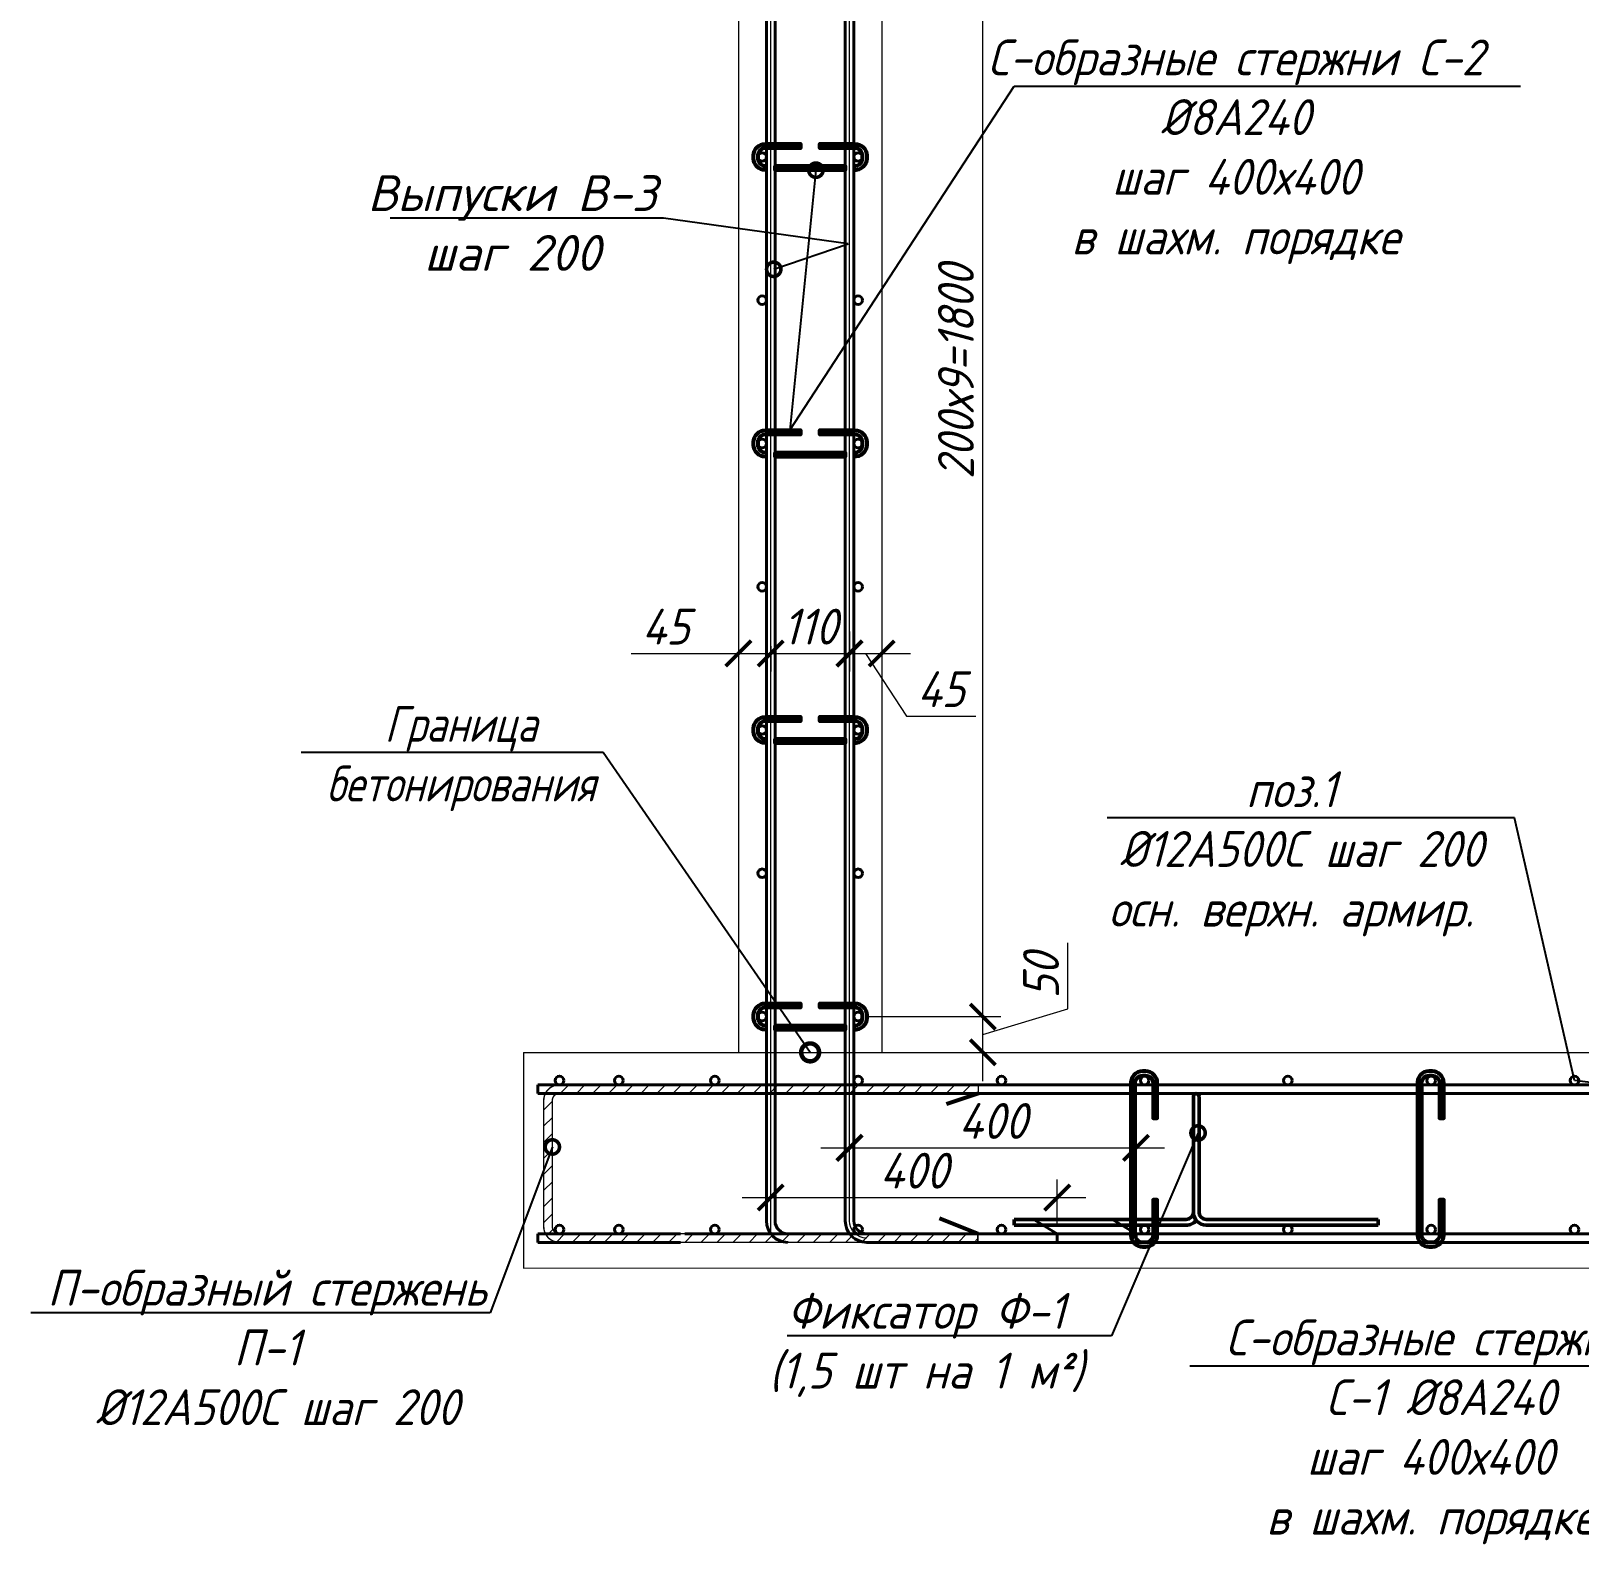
# Model space of a CAD drawing. Header units: millimetres. Extents: x 504091 to 2165846, y 135022 to 442887.
# Drawn here: x 1171522 to 1173684, y 227476 to 229591 of the extents above; entities that cross this region are included whole.
import ezdxf
from ezdxf import colors
from ezdxf.entities.mleader import LeaderData, LeaderLine
from ezdxf.math import Vec2, Vec3

# ---------------------------------------------------------------- set-up
doc = ezdxf.new("R2010")
doc.units = ezdxf.units.MM
doc.layers.get('Defpoints').update_dxf_attribs({"color": 255})
doc.layers.add('!Defpoints', color=255, linetype='Continuous', lineweight=5, plot=False)
for name, color, linetype, lineweight in [('Арматура 12', 26, 'Continuous', 50), ('К_Арматура 8', 134, 'Continuous', 50), ('КР_Арматура 12', 174, 'Continuous', 40), ('Монолит тонкий', 204, 'Continuous', 9), ('Размер', 7, 'Continuous', 13), ('Размеры КР', 164, 'Continuous', 9)]:
    doc.layers.add(name, color=color, linetype=linetype, lineweight=lineweight)
doc.styles.add('GOST 2.304_new', font='isocpeur.ttf', dxfattribs={"width": 0.9, "oblique": 15})
doc.linetypes.add('зигзаг', pattern='A,0.00254,-5.08,[131,ltypeshp.shx,S=5.08,R=0,X=-5.08,Y=0],-10.16,[131,ltypeshp.shx,S=5.08,R=180,X=5.08,Y=0],-5.08', length=20.32254)
doc.dimstyles.new('SPDS 1_20', dxfattribs={"dimscale": 20, "dimtxt": 2.5, "dimasz": 1.77, "dimexe": 1.25, "dimexo": 0.625, "dimtad": 1, "dimdec": 0, "dimrnd": 0.001, "dimtxsty": 'GOST 2.304_new', "dimblk": 'ARCHTICK', "dimcen": 2.5, "dimdle": 2, "dimclrt": 256, "dimadec": 0, "dimazin": 2, "dimtfac": 0.75, "dimtdec": 0, "dimtmove": 1, "dimatfit": 3, "dimfxl": 0, "dimtolj": 1, "dimlwd": 9, "dimlwe": 9, "dimarcsym": 0})
pattern_1 = [(45, (118031.607, 20155.395), (-11.22532015, 11.22532015), [])]

# ---------------------------------------------------------------- blocks, each defined once
blk = doc.blocks.new('_DotSmall')
at = {"color": 0, "linetype": 'ByBlock', "lineweight": 35, "const_width": 0.5}
blk.add_lwpolyline([(-0.0625, 0, 1), (0.0625, 0, 1)], format="xyb", close=True, dxfattribs=at)
blk = doc.blocks.new('A$C087e266e')
at = {"layer": 'К_Арматура 8', "ltscale": 40}
for p, q in [((-29.1, 68.4), (-29.1, -93.2)), ((-21.1, 68.4), (-21.1, -93.2)), ((-279.1, -103.2), (-39.1, -103.2)), ((-279.1, -103.2), (-279.1, -111.2)), ((228.9, -103.2), (-11.1, -103.2)), ((228.9, -103.2), (228.9, -111.2)), ((-279.1, -111.2), (-39.1, -111.2)), ((228.9, -111.2), (-11.1, -111.2))]:
    blk.add_line(p, q, dxfattribs=at)
for centre, radius, start, end in [((-25.1, 68.4), 4, 0, 180), ((-39.1, -93.2), 10, 270, 0), ((-39.1, -93.2), 18, 270, 321.0576), ((-11.1, -93.2), 18, 180, 270), ((-11.1, -93.2), 10, 180, 270)]:
    blk.add_arc(centre, radius, start, end, dxfattribs=at)
blk = doc.blocks.new('_ArchTick')
at = {"color": 0, "linetype": 'ByBlock', "const_width": 0.15}
blk.add_lwpolyline([(-0.5, -0.5), (0.5, 0.5)], dxfattribs=at)
blk = doc.blocks.new('*D2267')
at = {"layer": 'Defpoints', "color": 0, "lineweight": 20, "transparency": 16777216}
for p in [(1172677, 228215.3), (1172851.1, 228215.3), (1172710, 228165.3)]:
    blk.add_point(p, dxfattribs=at)
at = {"layer": 'Размеры КР', "color": 0, "lineweight": 9, "transparency": 16777216}
for p, q in [((1172969.9, 228226), (1172969.9, 228318.4)), ((1172851.1, 228125.3), (1172851.1, 228255.3)), ((1172689.5, 228215.3), (1172876.1, 228215.3)), ((1172851.1, 228190.3), (1172969.9, 228226)), ((1172722.5, 228165.3), (1172876.1, 228165.3))]:
    blk.add_line(p, q, dxfattribs=at)
at = {"layer": 'Размеры КР', "color": 0, "lineweight": 9, "transparency": 16777216, "xscale": 35.4, "yscale": 35.4, "zscale": 35.4}
for p, rotation in [((1172851.1, 228215.3), 90), ((1172851.1, 228165.3), 270)]:
    blk.add_blockref('_ArchTick', p, dxfattribs=dict(at, rotation=rotation))
at = {"layer": 'Размеры КР', "lineweight": 20, "transparency": 16777216, "insert": (1172932.4, 228272.2), "char_height": 50, "attachment_point": 5, "rotation": 90, "style": 'GOST 2.304_new'}
blk.add_mtext('\\A1;50', dxfattribs=at)
blk = doc.blocks.new('*D2268')
at = {"layer": 'Defpoints', "color": 0, "lineweight": 20, "transparency": 16777216}
for p in [(1172677, 230015.3), (1172851.1, 230015.3), (1172677, 228215.3)]:
    blk.add_point(p, dxfattribs=at)
at = {"layer": 'Размеры КР', "color": 0, "lineweight": 9, "transparency": 16777216}
for p, q in [((1172851.1, 228175.3), (1172851.1, 230055.3)), ((1172689.5, 230015.3), (1172876.1, 230015.3)), ((1172689.5, 228215.3), (1172876.1, 228215.3))]:
    blk.add_line(p, q, dxfattribs=at)
at = {"layer": 'Размеры КР', "color": 0, "lineweight": 9, "transparency": 16777216, "xscale": 35.4, "yscale": 35.4, "zscale": 35.4}
for p, rotation in [((1172851.1, 230015.3), 90), ((1172851.1, 228215.3), 270)]:
    blk.add_blockref('_ArchTick', p, dxfattribs=dict(at, rotation=rotation))
at = {"layer": 'Размеры КР', "lineweight": 20, "transparency": 16777216, "insert": (1172813.6, 229115.3), "char_height": 50, "attachment_point": 5, "rotation": 90, "style": 'GOST 2.304_new'}
blk.add_mtext('\\A1;200х9=1800', dxfattribs=at)
blk = doc.blocks.new('*D2270')
at = {"layer": 'Defpoints', "color": 0, "lineweight": 20, "transparency": 16777216}
for p in [(1172555, 227961.2), (1172955, 227962.7), (1172955, 227909.1)]:
    blk.add_point(p, dxfattribs=at)
at = {"layer": 'Размеры КР', "color": 0, "lineweight": 9, "transparency": 16777216}
for p, q in [((1172555, 227973.7), (1172555, 227987.7)), ((1172955, 227921.6), (1172955, 227987.7)), ((1172515, 227962.7), (1172995, 227962.7))]:
    blk.add_line(p, q, dxfattribs=at)
at = {"layer": 'Размеры КР', "color": 0, "lineweight": 9, "transparency": 16777216, "xscale": 35.4, "yscale": 35.4, "zscale": 35.4, "rotation": 180}
blk.add_blockref('_ArchTick', (1172555, 227962.7), dxfattribs=at)
at = {"layer": 'Размеры КР', "color": 0, "lineweight": 9, "transparency": 16777216, "xscale": 35.4, "yscale": 35.4, "zscale": 35.4}
blk.add_blockref('_ArchTick', (1172955, 227962.7), dxfattribs=at)
at = {"layer": 'Размеры КР', "lineweight": 20, "transparency": 16777216, "insert": (1172755, 228000.2), "char_height": 50, "attachment_point": 5, "style": 'GOST 2.304_new'}
blk.add_mtext('\\A1;400', dxfattribs=at)
blk = doc.blocks.new('*D2271')
at = {"layer": 'Defpoints', "color": 0, "lineweight": 20, "transparency": 16777216}
for p in [(1173065, 228032.1), (1172665, 228010.5), (1173065, 227918.3)]:
    blk.add_point(p, dxfattribs=at)
at = {"layer": 'Размеры КР', "color": 0, "lineweight": 9, "transparency": 16777216}
for p, q in [((1172665, 228023), (1172665, 228057.1)), ((1173065, 227930.8), (1173065, 228057.1)), ((1172625, 228032.1), (1173105, 228032.1))]:
    blk.add_line(p, q, dxfattribs=at)
at = {"layer": 'Размеры КР', "color": 0, "lineweight": 9, "transparency": 16777216, "xscale": 35.4, "yscale": 35.4, "zscale": 35.4, "rotation": 180}
blk.add_blockref('_ArchTick', (1172665, 228032.1), dxfattribs=at)
at = {"layer": 'Размеры КР', "color": 0, "lineweight": 9, "transparency": 16777216, "xscale": 35.4, "yscale": 35.4, "zscale": 35.4}
blk.add_blockref('_ArchTick', (1173065, 228032.1), dxfattribs=at)
at = {"layer": 'Размеры КР', "lineweight": 20, "transparency": 16777216, "insert": (1172865, 228069.6), "char_height": 50, "attachment_point": 5, "style": 'GOST 2.304_new'}
blk.add_mtext('\\A1;400', dxfattribs=at)
blk = doc.blocks.new('*D2303')
at = {"layer": 'Defpoints', "color": 0, "lineweight": 20, "transparency": 16777216}
for p in [(1172510, 228744.8), (1172555, 228744.8), (1172555, 228722.2)]:
    blk.add_point(p, dxfattribs=at)
at = {"layer": 'Размеры КР', "color": 0, "lineweight": 9, "transparency": 16777216}
for p, q in [((1172510, 228732.3), (1172510, 228697.2)), ((1172555, 228732.3), (1172555, 228697.2)), ((1172360, 228722.2), (1172510, 228722.2)), ((1172470, 228722.2), (1172595, 228722.2))]:
    blk.add_line(p, q, dxfattribs=at)
at = {"layer": 'Размеры КР', "color": 0, "lineweight": 9, "transparency": 16777216, "xscale": 35.4, "yscale": 35.4, "zscale": 35.4, "rotation": 180}
blk.add_blockref('_ArchTick', (1172510, 228722.2), dxfattribs=at)
at = {"layer": 'Размеры КР', "color": 0, "lineweight": 9, "transparency": 16777216, "xscale": 35.4, "yscale": 35.4, "zscale": 35.4}
blk.add_blockref('_ArchTick', (1172555, 228722.2), dxfattribs=at)
at = {"layer": 'Размеры КР', "lineweight": 20, "transparency": 16777216, "insert": (1172408.4, 228759.7), "char_height": 50, "attachment_point": 5, "style": 'GOST 2.304_new'}
blk.add_mtext('\\A1;45', dxfattribs=at)
blk = doc.blocks.new('*D2304')
at = {"layer": 'Defpoints', "color": 0, "lineweight": 20, "transparency": 16777216}
for p in [(1172665, 228765.2), (1172555, 228744.8), (1172665, 228722.2)]:
    blk.add_point(p, dxfattribs=at)
at = {"layer": 'Размеры КР', "color": 0, "lineweight": 9, "transparency": 16777216}
for p, q in [((1172665, 228752.7), (1172665, 228697.2)), ((1172555, 228732.3), (1172555, 228697.2)), ((1172515, 228722.2), (1172705, 228722.2))]:
    blk.add_line(p, q, dxfattribs=at)
at = {"layer": 'Размеры КР', "color": 0, "lineweight": 9, "transparency": 16777216, "xscale": 35.4, "yscale": 35.4, "zscale": 35.4, "rotation": 180}
blk.add_blockref('_ArchTick', (1172555, 228722.2), dxfattribs=at)
at = {"layer": 'Размеры КР', "color": 0, "lineweight": 9, "transparency": 16777216, "xscale": 35.4, "yscale": 35.4, "zscale": 35.4}
blk.add_blockref('_ArchTick', (1172665, 228722.2), dxfattribs=at)
at = {"layer": 'Размеры КР', "lineweight": 20, "transparency": 16777216, "insert": (1172610, 228759.7), "char_height": 50, "attachment_point": 5, "style": 'GOST 2.304_new'}
blk.add_mtext('\\A1;110', dxfattribs=at)
blk = doc.blocks.new('*D2305')
at = {"layer": 'Defpoints', "color": 0, "lineweight": 20, "transparency": 16777216}
for p in [(1172710, 228774.7), (1172665, 228765.2), (1172710, 228722.2)]:
    blk.add_point(p, dxfattribs=at)
at = {"layer": 'Размеры КР', "color": 0, "lineweight": 9, "transparency": 16777216}
for p, q in [((1172665, 228752.7), (1172665, 228697.2)), ((1172710, 228762.2), (1172710, 228697.2)), ((1172625, 228722.2), (1172750, 228722.2)), ((1172687.5, 228722.2), (1172744.5, 228634.9)), ((1172744.5, 228634.9), (1172841.4, 228634.9))]:
    blk.add_line(p, q, dxfattribs=at)
at = {"layer": 'Размеры КР', "color": 0, "lineweight": 9, "transparency": 16777216, "xscale": 35.4, "yscale": 35.4, "zscale": 35.4, "rotation": 180}
blk.add_blockref('_ArchTick', (1172665, 228722.2), dxfattribs=at)
at = {"layer": 'Размеры КР', "color": 0, "lineweight": 9, "transparency": 16777216, "xscale": 35.4, "yscale": 35.4, "zscale": 35.4}
blk.add_blockref('_ArchTick', (1172710, 228722.2), dxfattribs=at)
at = {"layer": 'Размеры КР', "lineweight": 20, "transparency": 16777216, "insert": (1172792.9, 228672.4), "char_height": 50, "attachment_point": 5, "style": 'GOST 2.304_new'}
blk.add_mtext('\\A1;45', dxfattribs=at)

msp = doc.modelspace()

# ---------------------------------------------------------------- hatches: boundary and pattern name
at = {"layer": 'Размер', "lineweight": 13, "transparency": 33554687}
h = msp.add_hatch(dxfattribs=at)
h.set_pattern_fill('ANSI31', color=256, scale=5)
h.set_pattern_definition(pattern_1)
edge = h.paths.add_edge_path()
edge.add_line((1172431.503, 228120.144), (1172260.0386, 228120.144))
edge.add_arc((1172260.0386, 228098.244), 21.9, 450, 540)
edge.add_line((1172238.1386, 228098.244), (1172238.1386, 227922.044))
edge.add_arc((1172260.0386, 227922.044), 21.9, 540, 630)
edge.add_line((1172260.0386, 227900.144), (1172844.2407, 227900.144))
edge.add_line((1172844.2407, 227900.144), (1172844.2407, 227912.144))
edge.add_line((1172844.2407, 227912.144), (1172260.0386, 227912.144))
edge.add_arc((1172260.0386, 227922.044), 9.9, 180, 270, ccw=False)
edge.add_line((1172250.1386, 227922.044), (1172250.1386, 228098.244))
edge.add_arc((1172260.0386, 228098.244), 9.9, 90, 180, ccw=False)
edge.add_line((1172260.0386, 228108.144), (1172428.4255, 228108.144))
edge.add_line((1172428.4255, 228108.144), (1172431.503, 228120.144))
h = msp.add_hatch(dxfattribs=at)
h.set_pattern_fill('ANSI31', color=256, scale=5)
h.set_pattern_definition(pattern_1)
edge = h.paths.add_edge_path()
edge.add_line((1172424.3002, 228108.144), (1172834.1154, 228108.144))
edge.add_line((1172834.1154, 228108.144), (1172834.1154, 228120.144))
edge.add_line((1172834.1154, 228120.144), (1172430.5383, 228120.144))

# ---------------------------------------------------------------- linework, layer by layer
at = {"layer": '!Defpoints', "lineweight": 15, "ltscale": 100}
msp.add_line((1172555.047, 227910.126), (1172555.047, 230515.3471), dxfattribs=at)
msp.add_lwpolyline([(1172689.047, 227906.144, -0.414213562), (1172665.047, 227930.144), (1172665.047, 230515.3471)], format="xyb", dxfattribs=at)
at = {"layer": 'Арматура 12', "lineweight": 53, "ltscale": 20}
for p, q in [((1172845.0238, 228108.144), (1172800.6355, 228093.0104)), ((1172844.2407, 227912.144), (1172790.5313, 227933.546))]:
    msp.add_line(p, q, dxfattribs=at)
for points in [[(1172549.047, 229396.9245), (1172547.547, 229396.9245, -0.414213562), (1172531.047, 229413.4245), (1172531.047, 229417.2698, -0.414213562), (1172547.547, 229433.7698), (1172596.4769, 229433.7698), (1172596.4769, 229427.7698), (1172547.547, 229427.7698, 0.414213562), (1172537.047, 229417.2698), (1172537.047, 229413.4245, 0.414213562), (1172547.547, 229402.9245), (1172549.047, 229402.9245)], [(1172671.047, 229403.0301, 0.460305877), (1172683.047, 229413.4245), (1172683.047, 229417.2698, 0.414213562), (1172672.547, 229427.7698), (1172623.6314, 229427.7698), (1172623.6314, 229433.7698), (1172672.547, 229433.7698, -0.414213562), (1172689.047, 229417.2698), (1172689.047, 229413.4245, -0.441038441), (1172671.047, 229396.9757, -0.242110317)], [(1172549.047, 228996.9245), (1172547.547, 228996.9245, -0.414213562), (1172531.047, 229013.4245), (1172531.047, 229017.2698, -0.414213562), (1172547.547, 229033.7698), (1172596.4769, 229033.7698), (1172596.4769, 229027.7698), (1172547.547, 229027.7698, 0.414213562), (1172537.047, 229017.2698), (1172537.047, 229013.4245, 0.414213562), (1172547.547, 229002.9245), (1172549.047, 229002.9245)], [(1172671.047, 229003.0301, 0.460305877), (1172683.047, 229013.4245), (1172683.047, 229017.2698, 0.414213562), (1172672.547, 229027.7698), (1172623.6314, 229027.7698), (1172623.6314, 229033.7698), (1172672.547, 229033.7698, -0.414213562), (1172689.047, 229017.2698), (1172689.047, 229013.4245, -0.441038441), (1172671.047, 228996.9757, -0.242110317)], [(1172549.047, 228596.9245), (1172547.547, 228596.9245, -0.414213562), (1172531.047, 228613.4245), (1172531.047, 228617.2698, -0.414213562), (1172547.547, 228633.7698), (1172596.4769, 228633.7698), (1172596.4769, 228627.7698), (1172547.547, 228627.7698, 0.414213562), (1172537.047, 228617.2698), (1172537.047, 228613.4245, 0.414213562), (1172547.547, 228602.9245), (1172549.047, 228602.9245)], [(1172671.047, 228603.0301, 0.460305877), (1172683.047, 228613.4245), (1172683.047, 228617.2698, 0.414213562), (1172672.547, 228627.7698), (1172623.6314, 228627.7698), (1172623.6314, 228633.7698), (1172672.547, 228633.7698, -0.414213562), (1172689.047, 228617.2698), (1172689.047, 228613.4245, -0.441038441), (1172671.047, 228596.9757, -0.242110317)], [(1172549.047, 228196.9245), (1172547.547, 228196.9245, -0.414213562), (1172531.047, 228213.4245), (1172531.047, 228217.2698, -0.414213562), (1172547.547, 228233.7698), (1172596.4769, 228233.7698), (1172596.4769, 228227.7698), (1172547.547, 228227.7698, 0.414213562), (1172537.047, 228217.2698), (1172537.047, 228213.4245, 0.414213562), (1172547.547, 228202.9245), (1172549.047, 228202.9245)], [(1172671.047, 228203.0301, 0.460305877), (1172683.047, 228213.4245), (1172683.047, 228217.2698, 0.414213562), (1172672.547, 228227.7698), (1172623.6314, 228227.7698), (1172623.6314, 228233.7698), (1172672.547, 228233.7698, -0.414213562), (1172689.047, 228217.2698), (1172689.047, 228213.4245, -0.441038441), (1172671.047, 228196.9757, -0.242110317)], [(1173063.906, 228120.144, -0.468919726), (1173074.406, 228133.0479), (1173078.2513, 228133.0479, -0.414213562), (1173088.7513, 228122.5479), (1173088.7513, 228073.6323), (1173094.7513, 228073.6323), (1173094.7513, 228122.5479, 0.414213562), (1173078.2513, 228139.0479), (1173074.406, 228139.0479, 0.450955437), (1173057.906, 228120.144, 0.242110317)], [(1173463.906, 228120.144, -0.468919726), (1173474.406, 228133.0479), (1173478.2513, 228133.0479, -0.414213562), (1173488.7513, 228122.5479), (1173488.7513, 228073.6323), (1173494.7513, 228073.6323), (1173494.7513, 228122.5479, 0.414213562), (1173478.2513, 228139.0479), (1173474.406, 228139.0479, 0.450955437), (1173457.906, 228120.144, 0.242110317)], [(1173057.906, 227912.144), (1173057.906, 227910.3879, 0.414213562), (1173074.406, 227893.8879), (1173078.2513, 227893.8879, 0.414213562), (1173094.7513, 227910.3879), (1173094.7513, 227959.3178), (1173088.7513, 227959.3178), (1173088.7513, 227910.3879, -0.414213562), (1173078.2513, 227899.8879), (1173074.406, 227899.8879, -0.414213562), (1173063.906, 227910.3879), (1173063.906, 227912.144)], [(1173457.906, 227912.144), (1173457.906, 227910.3879, 0.414213562), (1173474.406, 227893.8879), (1173478.2513, 227893.8879, 0.414213562), (1173494.7513, 227910.3879), (1173494.7513, 227959.3178), (1173488.7513, 227959.3178), (1173488.7513, 227910.3879, -0.414213562), (1173478.2513, 227899.8879), (1173474.406, 227899.8879, -0.414213562), (1173463.906, 227910.3879), (1173463.906, 227912.144)]]:
    msp.add_lwpolyline(points, format="xyb", dxfattribs=at)
for points in [[(1172561.047, 229402.9245), (1172659.047, 229402.9245), (1172659.047, 229396.9245), (1172561.047, 229396.9245)], [(1172561.047, 229002.9245), (1172659.047, 229002.9245), (1172659.047, 228996.9245), (1172561.047, 228996.9245)], [(1172561.047, 228602.9245), (1172659.047, 228602.9245), (1172659.047, 228596.9245), (1172561.047, 228596.9245)], [(1172561.047, 228202.9245), (1172659.047, 228202.9245), (1172659.047, 228196.9245), (1172561.047, 228196.9245)], [(1173063.906, 227912.144), (1173063.906, 228120.144), (1173057.906, 228120.144), (1173057.906, 227912.144)], [(1173463.906, 227912.144), (1173463.906, 228120.144), (1173457.906, 228120.144), (1173457.906, 227912.144)]]:
    msp.add_lwpolyline(points, close=True, dxfattribs=at)
at = {"layer": 'Арматура 12', "lineweight": 53, "ltscale": 20, "const_width": 2}
msp.add_lwpolyline([(1172431.503, 228120.144), (1172260.0386, 228120.144, 0.414213562), (1172238.1386, 228098.244), (1172238.1386, 227922.044, 0.414213562), (1172260.0386, 227900.144), (1172844.2407, 227900.144), (1172844.2407, 227912.144), (1172260.0386, 227912.144, -0.414213562), (1172250.1386, 227922.044), (1172250.1386, 228098.244, -0.414213562), (1172260.0386, 228108.144), (1172845.0238, 228108.144)], format="xyb", dxfattribs=at)
msp.add_lwpolyline([(1172425.6946, 228108.144), (1172845.0238, 228108.144), (1172845.0238, 228120.144), (1172431.9327, 228120.144)], dxfattribs=at)
at = {"layer": 'КР_Арматура 12', "ltscale": 12}
for p, q in [((1177140.047, 228120.144), (1172230.047, 228120.144)), ((1172230.047, 228108.144), (1172230.047, 228120.144)), ((1172230.047, 228120.144), (1177140.047, 228120.144)), ((1177140.047, 228108.144), (1172230.047, 228108.144)), ((1172230.047, 228108.144), (1177140.047, 228108.144)), ((1172955.047, 227912.144), (1172923.7657, 227931.2766)), ((1173065.047, 227912.144), (1173033.7657, 227931.2766)), ((1172429.2086, 227912.144), (1172230.047, 227912.144)), ((1172230.047, 227900.144), (1172230.047, 227912.144)), ((1177140.047, 227912.144), (1172435.2086, 227912.144)), ((1173153.208, 227912.144), (1172435.2086, 227912.144)), ((1172429.2086, 227900.144), (1172230.047, 227900.144)), ((1177140.047, 227900.144), (1172689.0468, 227900.144))]:
    msp.add_line(p, q, dxfattribs=at)
for points in [[(1172579.047, 227900.144, -0.414213562), (1172549.047, 227930.144), (1172549.047, 230515.3471)], [(1172579.047, 227912.144, -0.414213562), (1172561.047, 227930.144), (1172561.047, 230515.3471)], [(1172689.047, 227900.144, -0.414213562), (1172659.047, 227930.144), (1172659.047, 230515.3471)], [(1172689.047, 227912.144, -0.414213562), (1172671.047, 227930.144), (1172671.047, 230515.3471)]]:
    msp.add_lwpolyline(points, format="xyb", dxfattribs=at)
for points in [[(1172955.047, 227912.144), (1172955.047, 227900.144)], [(1173065.047, 227912.144), (1173065.047, 227900.144)]]:
    msp.add_lwpolyline(points, dxfattribs=at)
for centre in [(1172543.047, 229415.3471), (1172677.047, 229415.3471), (1172543.047, 229215.3471), (1172677.047, 229215.3471), (1172543.047, 229015.3471), (1172677.047, 229015.3471), (1172543.047, 228815.3471), (1172677.047, 228815.3471), (1172543.047, 228615.3471), (1172677.047, 228615.3471), (1172543.047, 228415.3471), (1172677.047, 228415.3471), (1172543.047, 228215.3471), (1172677.047, 228215.3471), (1172260.047, 228126.144), (1172343.047, 228126.144), (1172477.047, 228126.144), (1172677.047, 228126.144), (1172877.047, 228126.144), (1173077.047, 228126.144), (1173277.047, 228126.144), (1173477.047, 228126.144), (1173677.047, 228126.144), (1172260.047, 227918.144), (1172343.047, 227918.144), (1172477.047, 227918.144), (1172677.047, 227918.144), (1172877.047, 227918.144), (1173077.047, 227918.144), (1173277.047, 227918.144), (1173477.047, 227918.144), (1173677.047, 227918.144)]:
    msp.add_circle(centre, 6, dxfattribs=at)
at = {"layer": 'Монолит тонкий', "lineweight": 15, "ltscale": 100}
for p, q in [((1172510.047, 230535.3471), (1172510.047, 228165.3471)), ((1172710.047, 230105.3471), (1172710.047, 228165.3471)), ((1172210.047, 228165.3471), (1172210.047, 227864.1542)), ((1172210.047, 228165.3471), (1172510.047, 228165.3471)), ((1172710.047, 228165.3471), (1174260.047, 228165.3471)), ((1172210.047, 227864.1542), (1177160.047, 227866.1542))]:
    msp.add_line(p, q, dxfattribs=at)
at = {"layer": 'Размеры КР', "linetype": 'зигзаг', "lineweight": 20}
msp.add_line((1172510.047, 228165.3471), (1172710.047, 228165.3471), dxfattribs=at)

# ---------------------------------------------------------------- block references
at = {"layer": 'Размеры КР', "lineweight": 20}
msp.add_blockref('A$C087e266e', (1173174.185, 228035.3542), dxfattribs=at)

# ---------------------------------------------------------------- dimensions: what is measured, and where the dimension line sits
dim = msp.add_linear_dim(base=(1172851.1272, 230015.3471), p1=(1172677.047, 228215.3471), p2=(1172677.047, 230015.3471), angle=90, text='200х9=<>', dimstyle='SPDS 1_20', dxfattribs=at)
dim.commit()
dim.dimension.update_dxf_attribs({"geometry": '*D2268', "text_midpoint": (1172813.6272, 229115.3471)})
for base, p1, p2, picture, middle in [((1172555.047, 228722.1814), (1172510.047, 228744.8366), (1172555.047, 228744.8366), '*D2303', (1172408.434, 228724.477)), ((1172710.047, 228722.1814), (1172665.047, 228765.1564), (1172710.047, 228774.7462), '*D2305', (1172756.9614, 228634.8673))]:
    dim = msp.add_linear_dim(base=base, p1=p1, p2=p2, dimstyle='SPDS 1_20', dxfattribs=at)
    dim.commit()
    dim.dimension.update_dxf_attribs({"geometry": picture, "text_midpoint": middle, "dimtype": 160})
for base, p1, p2, picture, middle in [((1172665.047, 228722.1814), (1172555.047, 228744.8366), (1172665.047, 228765.1564), '*D2304', (1172610.047, 228759.6814)), ((1173065.047, 228032.112), (1172665.047, 228010.4704), (1173065.047, 227918.3369), '*D2271', (1172865.047, 228069.612)), ((1172955.047, 227962.7417), (1172555.047, 227961.1875), (1172955.047, 227909.1493), '*D2270', (1172755.047, 228000.2417))]:
    dim = msp.add_linear_dim(base=base, p1=p1, p2=p2, dimstyle='SPDS 1_20', dxfattribs=at)
    dim.commit()
    dim.dimension.update_dxf_attribs({"geometry": picture, "text_midpoint": middle})
dim = msp.add_linear_dim(base=(1172851.1272, 228215.3471), p1=(1172710.047, 228165.3471), p2=(1172677.047, 228215.3471), angle=90, dimstyle='SPDS 1_20', dxfattribs=at)
dim.commit()
dim.dimension.update_dxf_attribs({"geometry": '*D2267', "text_midpoint": (1172932.3772, 228238.4721)})

# ---------------------------------------------------------------- leaders
at = {"layer": 'Размер', "ltscale": 20}
ml = msp.add_multileader_mtext('Standard', dxfattribs=at)
ml.set_content('\\A1;С-образные стержни С-2 %%C8А240\\Pшаг 400х400\\Pв шахм. порядке ', color=256, style='GOST 2.304_new')
ml.set_leader_properties()
ml.set_arrow_properties(name='DOTSMALL')
ml.build(insert=Vec2(0, 0))
ml.multileader.update_dxf_attribs({"text_left_attachment_type": 6, "text_right_attachment_type": 6, "arrow_head_size": 40})
ctx = ml.context
ctx.base_point, ctx.char_height, ctx.arrow_head_size, ctx.landing_gap_size, ctx.plane_origin = Vec3(1172903.0797, 229514.3393), 50, 40, 0, Vec3(1175730.0339, 259199.3596)
ctx.left_attachment, ctx.right_attachment, ctx.text_align_type = 6, 6, 1
notes = []
notes.append((ctx, [(0, (1, 1, 0), (1172895.0797, 229514.3393), (1, 0), 8, [(0, [(1172618.0741, 229396.9245), (1172581.9067, 229033.7698)], 0, [])])]))
ctx.mtext.insert, ctx.mtext.width, ctx.mtext.alignment, ctx.mtext.flow_direction = Vec3(1173204.022, 229579.3393), 691.770084, 2, 5
ml = msp.add_multileader_mtext('Standard', dxfattribs=at)
ml.set_content('\\A1;{\\W1;Выпуски В-3\\Pшаг 200}', color=256, style='GOST 2.304_new')
ml.set_leader_properties()
ml.set_arrow_properties(name='DOTSMALL')
ml.build(insert=Vec2(0, 0))
ml.multileader.update_dxf_attribs({"text_left_attachment_type": 6, "text_right_attachment_type": 6, "dogleg_length": 4, "arrow_head_size": 40})
ctx = ml.context
ctx.base_point, ctx.char_height, ctx.arrow_head_size, ctx.landing_gap_size, ctx.plane_origin = Vec3(1171990.7352, 229329.8162), 50, 40, 0, Vec3(1216411.1578, 520003.6105)
ctx.left_attachment, ctx.right_attachment, ctx.text_align_type = 6, 6, 1
notes.append((ctx, [(1, (1, 1, 0), (1172405.5302, 229329.8162), (-1, 0), 8, [(1, [(1172559.2485, 229258.5375), (1172663.2485, 229294.288)], 0, [])])]))
ctx.mtext.insert, ctx.mtext.width, ctx.mtext.alignment, ctx.mtext.flow_direction = Vec3(1172194.1327, 229389.8162), 511.854399, 2, 5
ml = msp.add_multileader_mtext('Standard', dxfattribs=at)
ml.set_content('\\A1;{\\W0.8;Граница бетонирования}', color=256, style='GOST 2.304_new')
ml.set_leader_properties()
ml.set_arrow_properties(name='DOTSMALL')
ml.build(insert=Vec2(0, 0))
ml.multileader.update_dxf_attribs({"text_left_attachment_type": 6, "text_right_attachment_type": 6, "arrow_head_size": 50})
ctx = ml.context
ctx.base_point, ctx.char_height, ctx.arrow_head_size, ctx.landing_gap_size, ctx.plane_origin = Vec3(1171931.692, 228584.011), 50, 50, 0, Vec3(1152087.4729, 373518.0888)
ctx.left_attachment, ctx.right_attachment, ctx.text_align_type = 6, 6, 1
notes.append((ctx, [(0, (1, 1, 0), (1172321.0894, 228584.011), (-1, 0), 8, [(0, [(1172610.047, 228165.3471)], 0, [])])]))
ctx.mtext.insert, ctx.mtext.rotation, ctx.mtext.width, ctx.mtext.alignment, ctx.mtext.flow_direction = Vec3(1172122.3907, 228649.011), 6.283185307, 409.355297, 2, 5
ml = msp.add_multileader_mtext('Standard', dxfattribs=at)
ml.set_content('\\A1;поз.1\\P %%C12А500С шаг 200\\Pосн. верхн. армир.', color=256, style='GOST 2.304_new')
ml.set_leader_properties()
ml.set_arrow_properties(name='DOTSMALL')
ml.build(insert=Vec2(0, 0))
ml.multileader.update_dxf_attribs({"text_left_attachment_type": 6, "text_right_attachment_type": 6, "arrow_head_size": 40})
ctx = ml.context
ctx.base_point, ctx.char_height, ctx.arrow_head_size, ctx.landing_gap_size, ctx.plane_origin = Vec3(1172978.2538, 228492.6689), 50, 40, 0, Vec3(1175973.8828, 257821.807)
ctx.left_attachment, ctx.right_attachment, ctx.text_align_type = 6, 6, 1
notes.append((ctx, [(1, (1, 1, 0), (1173593.2411, 228492.6689), (-1, 0), 8, [(1, [(1173773.4049, 228114.144), (1173677.047, 228126.144)], 0, [])])]))
ctx.mtext.insert, ctx.mtext.width, ctx.mtext.alignment, ctx.mtext.flow_direction = Vec3(1173281.7475, 228557.6689), 896.133701, 2, 5
ml = msp.add_multileader_mtext('Standard', dxfattribs=at)
ml.set_content('\\A1;Фиксатор Ф-1 \\P(1,5 шт на 1 м²)', color=256, style='GOST 2.304_new')
ml.set_leader_properties()
ml.set_arrow_properties(name='DOTSMALL')
ml.build(insert=Vec2(0, 0))
ml.multileader.update_dxf_attribs({"text_left_attachment_type": 6, "text_right_attachment_type": 6, "arrow_head_size": 40})
ctx = ml.context
ctx.base_point, ctx.char_height, ctx.arrow_head_size, ctx.landing_gap_size, ctx.plane_origin = Vec3(1172521.052, 227769.4152), 50, 40, 0, Vec3(1172160.5118, 256983.6232)
ctx.left_attachment, ctx.right_attachment, ctx.text_align_type = 6, 6, 1
notes.append((ctx, [(0, (1, 1, 0), (1173030.7701, 227769.4152), (-1, 0), 8, [(1, [(1173151.6303, 228052.8405)], 0, [])])]))
ctx.mtext.insert, ctx.mtext.rotation, ctx.mtext.width, ctx.mtext.alignment, ctx.mtext.flow_direction = Vec3(1172771.9111, 227829.4152), 6.283185307, 543.43425, 2, 5
ml = msp.add_multileader_mtext('Standard', dxfattribs=at)
ml.set_content('\\A1;П-образный стержень П-1\\P %%C12А500С шаг 200', color=256, style='GOST 2.304_new')
ml.set_leader_properties()
ml.set_arrow_properties(name='DOTSMALL')
ml.build(insert=Vec2(0, 0))
ml.multileader.update_dxf_attribs({"text_left_attachment_type": 6, "text_right_attachment_type": 6, "arrow_head_size": 40})
ctx = ml.context
ctx.base_point, ctx.char_height, ctx.arrow_head_size, ctx.landing_gap_size, ctx.plane_origin = Vec3(1171548.5457, 227801.7265), 50, 40, 0, Vec3(1173902.9859, 257634.2028)
ctx.left_attachment, ctx.right_attachment, ctx.text_align_type = 6, 6, 1
notes.append((ctx, [(1, (1, 1, 0), (1172163.533, 227801.7265), (-1, 0), 8, [(1, [(1172250.1386, 228033.312)], 0, [])])]))
ctx.mtext.insert, ctx.mtext.width, ctx.mtext.alignment, ctx.mtext.flow_direction = Vec3(1171852.0393, 227861.7265), 627.027399, 2, 5
ml = msp.add_multileader_mtext('Standard', dxfattribs=at)
ml.set_content('\\A1;С-образные стержни\\P С-1 %%C8А240\\Pшаг 400х400\\Pв шахм. порядке ', color=256, style='GOST 2.304_new')
ml.set_leader_properties()
ml.set_arrow_properties(name='DOTSMALL')
ml.build(insert=Vec2(0, 0))
ml.multileader.update_dxf_attribs({"text_left_attachment_type": 6, "text_right_attachment_type": 6, "arrow_head_size": 40})
ctx = ml.context
ctx.base_point, ctx.char_height, ctx.arrow_head_size, ctx.landing_gap_size, ctx.plane_origin = Vec3(1173175.0935, 227727.3112), 50, 40, 0, Vec3(1176020.7533, 257715.7958)
ctx.left_attachment, ctx.right_attachment, ctx.text_align_type = 6, 6, 1
notes.append((ctx, [(1, (1, 1, 0), (1173784.9781, 227727.3112), (-1, 0), 8, [(1, [(1173863.906, 228039.1391)], 0, [])])]))
ctx.mtext.insert, ctx.mtext.width, ctx.mtext.alignment, ctx.mtext.flow_direction = Vec3(1173476.0358, 227792.3112), 896.133701, 2, 5
for ctx, leaders in notes:
    for number, flags, end, landing, length, lines in leaders:
        leader = LeaderData()
        leader.index, (leader.has_last_leader_line, leader.has_dogleg_vector, leader.attachment_direction) = number, flags
        leader.last_leader_point, leader.dogleg_vector, leader.dogleg_length = Vec3(end), Vec3(landing), length
        for number, points, colour, breaks in lines:
            line = LeaderLine()
            line.index, line.vertices, line.color, line.breaks = number, Vec3.list(points), colors.encode_raw_color(colour), breaks
            leader.lines.append(line)
        ctx.leaders.append(leader)

doc.saveas('drawing.dxf')
